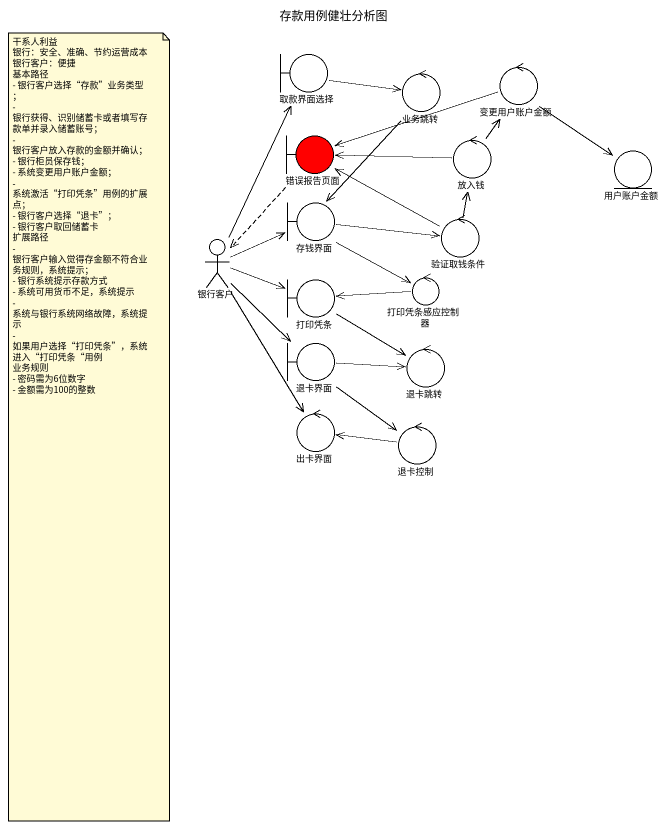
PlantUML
@startuml
title 存款用例健壮分析图
boundary 取款界面选择
control 业务跳转
control 变更用户账户金额
boundary 错误报告页面 #FF0000
control 放入钱
entity 用户账户金额
boundary 存钱界面
control 验证取钱条件
actor 银行客户
boundary 打印凭条
control 打印凭条感应控制器
boundary 退卡界面
control 退卡跳转
control 出卡界面
control 退卡控制
取款界面选择 -right-> 业务跳转
业务跳转 --> 存钱界面
变更用户账户金额 -left-> 错误报告页面
变更用户账户金额 --> 用户账户金额
错误报告页面 ..> 银行客户
放入钱 -up-> 变更用户账户金额
放入钱 -left-> 错误报告页面
存钱界面 -right-> 验证取钱条件
存钱界面 --> 打印凭条感应控制器
验证取钱条件 -left-> 错误报告页面
验证取钱条件 -up-> 放入钱
银行客户 -up-> 取款界面选择
银行客户 -right-> 存钱界面
银行客户 -right-> 打印凭条
银行客户 --> 退卡界面
银行客户 --> 出卡界面
打印凭条 --> 退卡跳转
打印凭条感应控制器 -left-> 打印凭条
退卡界面 -right-> 退卡跳转
退卡界面 --> 退卡控制
退卡控制 -left-> 出卡界面
note as N1
  干系人利益
  银行：安全、准确、节约运营成本
  银行客户：便捷
  基本路径
  - 银行客户选择“存款”业务类型 ；
  - 银行获得、识别储蓄卡或者填写存款单并录入储蓄账号；
  - 银行客户放入存款的金额并确认；
  - 银行柜员保存钱；
  - 系统变更用户账户金额；
  - 系统激活“打印凭条”用例的扩展点；
  - 银行客户选择“退卡”；
  - 银行客户取回储蓄卡
  扩展路径
  - 银行客户输入觉得存金额不符合业务规则，系统提示；
  - 银行系统提示存款方式
  - 系统可用货币不足，系统提示
  - 系统与银行系统网络故障，系统提示
  - 如果用户选择“打印凭条”，系统进入“打印凭条“用例
  业务规则
  - 密码需为6位数字
  - 金额需为100的整数
end note
@enduml
